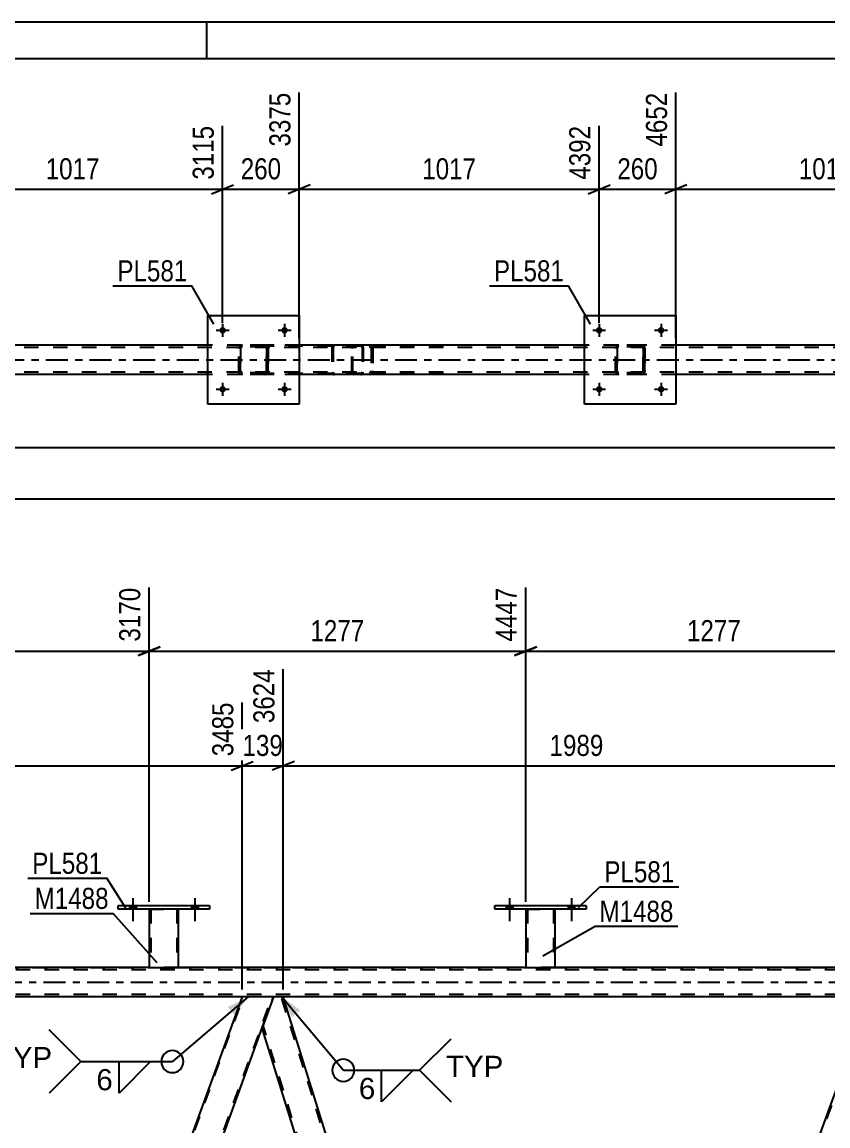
# Model space of a CAD drawing. Header units: millimetres. Extents: x 0 to 841, y 0 to 594.
# Drawn here: x 185.9 to 295.2, y 444.2 to 594 of the extents above; entities that cross this region are included whole.
import ezdxf

# ---------------------------------------------------------------- set-up
doc = ezdxf.new("R2010")
doc.units = ezdxf.units.MM
doc.linetypes.add('DXK_LINE_DOT2', pattern=[3.9198, 1.9599, -1.9599])
doc.linetypes.add('DXK_LINE_DOT3', pattern=[5.9187, 2.979, -0.9799, 0.9799, -0.9799])
doc.styles.add('Arial', font='ARIAL.TTF', dxfattribs={"height": 0.2})
doc.styles.add('Arial Narrow', font='ARIALN.TTF', dxfattribs={"height": 0.2})

# ---------------------------------------------------------------- blocks, each defined once
blk = doc.blocks.new('Unknown-814553059-1135')
at = {"color": 5, "linetype": 'Continuous'}
for p, q in [((841, 594), (0, 594)), ((211, 589), (211, 594)), ((836, 589), (5, 589))]:
    blk.add_line(p, q, dxfattribs=at)
blk = doc.blocks.new('Part-814553059-2887 - 2837')
at = {"color": 7, "linetype": 'DXK_LINE_DOT2'}
for p, q in [((752.61, 549.85), (88.54, 549.85)), ((223.52, 550.17), (211.12, 550.17)), ((274.6, 550.17), (262.2, 550.17)), ((752.61, 546.49), (88.54, 546.49)), ((223.52, 546.17), (211.12, 546.17)), ((274.6, 546.17), (262.2, 546.17))]:
    blk.add_line(p, q, dxfattribs=at)
at = {"color": 2, "linetype": 'Continuous'}
for p, q in [((211.12, 550.17), (172.44, 550.17)), ((262.2, 550.17), (223.52, 550.17)), ((313.28, 550.17), (274.6, 550.17)), ((211.12, 546.17), (172.44, 546.17)), ((262.2, 546.17), (223.52, 546.17)), ((313.28, 546.17), (274.6, 546.17))]:
    blk.add_line(p, q, dxfattribs=at)
at = {"color": 7, "linetype": 'DXK_LINE_DOT3'}
blk.add_line((88.54, 548.17), (752.61, 548.17), dxfattribs=at)
blk = doc.blocks.new('Part-814553059-2954 - 2837')
at = {"color": 2, "linetype": 'Continuous'}
for p, q in [((211.12, 542.17), (211.12, 554.17)), ((211.12, 554.17), (223.52, 554.17)), ((223.52, 554.17), (223.52, 542.17)), ((223.52, 542.17), (211.12, 542.17))]:
    blk.add_line(p, q, dxfattribs=at)
blk = doc.blocks.new('Bolt-814553059-2913 - 2837')
at = {"linetype": 'Continuous'}
for points in [[(213.56, 552.17, -1), (212.68, 552.17, -1)], [(221.96, 552.17, -1), (221.08, 552.17, -1)]]:
    blk.add_hatch(color=1, dxfattribs=at).paths.add_polyline_path(points)
at = {"color": 1, "linetype": 'Continuous'}
for p, q in [((213.12, 553.05), (213.12, 551.29)), ((221.52, 553.05), (221.52, 551.29)), ((212.24, 552.17), (214, 552.17)), ((220.64, 552.17), (222.4, 552.17))]:
    blk.add_line(p, q, dxfattribs=at)
blk = doc.blocks.new('Bolt-814553059-2914 - 2837')
at = {"linetype": 'Continuous'}
for points in [[(213.56, 544.17, -1), (212.68, 544.17, -1)], [(221.96, 544.17, -1), (221.08, 544.17, -1)]]:
    blk.add_hatch(color=1, dxfattribs=at).paths.add_polyline_path(points)
at = {"color": 1, "linetype": 'Continuous'}
for p, q in [((212.24, 544.17), (214, 544.17)), ((213.12, 545.05), (213.12, 543.29)), ((220.64, 544.17), (222.4, 544.17)), ((221.52, 545.05), (221.52, 543.29))]:
    blk.add_line(p, q, dxfattribs=at)
blk = doc.blocks.new('Bolt-814553059-2915 - 2837')
at = {"linetype": 'Continuous'}
for points in [[(264.64, 552.17, -1), (263.76, 552.17, -1)], [(273.04, 552.17, -1), (272.16, 552.17, -1)]]:
    blk.add_hatch(color=1, dxfattribs=at).paths.add_polyline_path(points)
at = {"color": 1, "linetype": 'Continuous'}
for p, q in [((264.2, 553.05), (264.2, 551.29)), ((272.6, 553.05), (272.6, 551.29)), ((263.32, 552.17), (265.08, 552.17)), ((271.72, 552.17), (273.48, 552.17))]:
    blk.add_line(p, q, dxfattribs=at)
blk = doc.blocks.new('Bolt-814553059-2916 - 2837')
at = {"linetype": 'Continuous'}
for points in [[(264.64, 544.17, -1), (263.76, 544.17, -1)], [(273.04, 544.17, -1), (272.16, 544.17, -1)]]:
    blk.add_hatch(color=1, dxfattribs=at).paths.add_polyline_path(points)
at = {"color": 1, "linetype": 'Continuous'}
for p, q in [((263.32, 544.17), (265.08, 544.17)), ((264.2, 545.05), (264.2, 543.29)), ((271.72, 544.17), (273.48, 544.17)), ((272.6, 545.05), (272.6, 543.29))]:
    blk.add_line(p, q, dxfattribs=at)
blk = doc.blocks.new('Part-814553059-2955 - 2837')
at = {"color": 7, "linetype": 'DXK_LINE_DOT2'}
for p, q in [((215.32, 549.69), (215.36, 549.87)), ((215.36, 549.87), (215.32, 549.69)), ((215.56, 549.69), (215.58, 549.78)), ((215.58, 549.78), (215.56, 549.69)), ((215.58, 549.78), (215.63, 549.86)), ((215.63, 549.86), (215.58, 549.78)), ((215.62, 550.13), (215.8, 550.17)), ((215.8, 550.17), (215.62, 550.13)), ((215.63, 549.86), (215.71, 549.91)), ((215.8, 549.93), (215.71, 549.91)), ((218.84, 550.17), (215.8, 550.17)), ((218.84, 549.93), (215.8, 549.93)), ((218.84, 550.17), (219.02, 550.13)), ((219.02, 550.13), (218.84, 550.17)), ((218.93, 549.91), (218.84, 549.93)), ((219.01, 549.86), (218.93, 549.91)), ((219.01, 549.86), (219.06, 549.78)), ((219.06, 549.78), (219.01, 549.86)), ((219.06, 549.78), (219.08, 549.69)), ((219.08, 549.69), (219.06, 549.78)), ((219.28, 549.87), (219.32, 549.69)), ((219.32, 549.69), (219.28, 549.87)), ((215.32, 546.65), (215.32, 549.69)), ((215.32, 549.69), (215.32, 549.69)), ((215.32, 546.65), (215.32, 549.69)), ((215.56, 546.65), (215.56, 549.69)), ((215.56, 549.69), (215.56, 549.69)), ((215.56, 549.69), (215.56, 546.65)), ((219.08, 546.65), (219.08, 549.69)), ((219.08, 549.69), (219.08, 549.69)), ((219.08, 549.69), (219.08, 546.65)), ((219.32, 546.65), (219.32, 549.69)), ((219.32, 549.69), (219.32, 549.69)), ((219.32, 549.69), (219.32, 546.65)), ((215.32, 546.65), (215.32, 546.65)), ((215.36, 546.46), (215.32, 546.65)), ((215.32, 546.65), (215.36, 546.46)), ((215.56, 546.65), (215.56, 546.65)), ((215.58, 546.55), (215.56, 546.65)), ((215.56, 546.65), (215.58, 546.55)), ((215.63, 546.48), (215.58, 546.55)), ((215.58, 546.55), (215.63, 546.48)), ((215.8, 546.17), (215.62, 546.2)), ((215.62, 546.2), (215.8, 546.17)), ((215.71, 546.42), (215.63, 546.48)), ((215.8, 546.41), (215.71, 546.42)), ((218.84, 546.41), (215.8, 546.41)), ((218.84, 546.17), (215.8, 546.17)), ((218.93, 546.42), (218.84, 546.41)), ((219.02, 546.2), (218.84, 546.17)), ((218.84, 546.17), (219.02, 546.2)), ((219.01, 546.48), (218.93, 546.42)), ((219.06, 546.55), (219.01, 546.48)), ((219.01, 546.48), (219.06, 546.55)), ((219.08, 546.65), (219.06, 546.55)), ((219.06, 546.55), (219.08, 546.65)), ((219.08, 546.65), (219.08, 546.65)), ((219.32, 546.65), (219.28, 546.46)), ((219.28, 546.46), (219.32, 546.65)), ((219.32, 546.65), (219.32, 546.65))]:
    blk.add_line(p, q, dxfattribs=at)
at = {"color": 7, "linetype": 'DXK_LINE_DOT3'}
blk.add_line((217.32, 548.17), (217.32, 548.17), dxfattribs=at)
at = {"color": 7, "linetype": 'DXK_LINE_DOT2'}
for centre, start, end in [((215.8, 549.69), 112.5, 157.5), ((215.8, 549.69), 112.5, 157.5), ((218.84, 549.69), 22.5, 67.5), ((218.84, 549.69), 22.5, 67.5), ((215.8, 546.65), 202.5, 247.5), ((215.8, 546.65), 202.5, 247.5), ((218.84, 546.65), 292.5, 337.5), ((218.84, 546.65), 292.5, 337.5)]:
    blk.add_arc(centre, 0.48, start, end, dxfattribs=at)
blk = doc.blocks.new('Part-814553059-2960 - 2837')
at = {"color": 2, "linetype": 'Continuous'}
for p, q in [((262.2, 542.17), (262.2, 554.17)), ((262.2, 554.17), (274.6, 554.17)), ((274.6, 554.17), (274.6, 542.17)), ((274.6, 542.17), (262.2, 542.17))]:
    blk.add_line(p, q, dxfattribs=at)
blk = doc.blocks.new('Part-814553059-2961 - 2837')
at = {"color": 7, "linetype": 'DXK_LINE_DOT2'}
for p, q in [((266.4, 549.69), (266.44, 549.87)), ((266.44, 549.87), (266.4, 549.69)), ((266.64, 549.69), (266.66, 549.78)), ((266.66, 549.78), (266.64, 549.69)), ((266.66, 549.78), (266.71, 549.86)), ((266.71, 549.86), (266.66, 549.78)), ((266.7, 550.13), (266.88, 550.17)), ((266.88, 550.17), (266.7, 550.13)), ((266.71, 549.86), (266.79, 549.91)), ((266.88, 549.93), (266.79, 549.91)), ((269.92, 550.17), (266.88, 550.17)), ((269.92, 549.93), (266.88, 549.93)), ((269.92, 550.17), (270.1, 550.13)), ((270.1, 550.13), (269.92, 550.17)), ((270.01, 549.91), (269.92, 549.93)), ((270.09, 549.86), (270.01, 549.91)), ((270.09, 549.86), (270.14, 549.78)), ((270.14, 549.78), (270.09, 549.86)), ((270.14, 549.78), (270.16, 549.69)), ((270.16, 549.69), (270.14, 549.78)), ((270.36, 549.87), (270.4, 549.69)), ((270.4, 549.69), (270.36, 549.87)), ((266.4, 546.65), (266.4, 549.69)), ((266.4, 549.69), (266.4, 549.69)), ((266.4, 546.65), (266.4, 549.69)), ((266.64, 546.65), (266.64, 549.69)), ((266.64, 549.69), (266.64, 549.69)), ((266.64, 549.69), (266.64, 546.65)), ((270.16, 546.65), (270.16, 549.69)), ((270.16, 549.69), (270.16, 549.69)), ((270.16, 549.69), (270.16, 546.65)), ((270.4, 546.65), (270.4, 549.69)), ((270.4, 549.69), (270.4, 549.69)), ((270.4, 549.69), (270.4, 546.65)), ((266.4, 546.65), (266.4, 546.65)), ((266.44, 546.46), (266.4, 546.65)), ((266.4, 546.65), (266.44, 546.46)), ((266.64, 546.65), (266.64, 546.65)), ((266.66, 546.55), (266.64, 546.65)), ((266.64, 546.65), (266.66, 546.55)), ((266.71, 546.48), (266.66, 546.55)), ((266.66, 546.55), (266.71, 546.48)), ((266.88, 546.17), (266.7, 546.2)), ((266.7, 546.2), (266.88, 546.17)), ((266.79, 546.42), (266.71, 546.48)), ((266.88, 546.41), (266.79, 546.42)), ((269.92, 546.41), (266.88, 546.41)), ((269.92, 546.17), (266.88, 546.17)), ((270.01, 546.42), (269.92, 546.41)), ((270.1, 546.2), (269.92, 546.17)), ((269.92, 546.17), (270.1, 546.2)), ((270.09, 546.48), (270.01, 546.42)), ((270.14, 546.55), (270.09, 546.48)), ((270.09, 546.48), (270.14, 546.55)), ((270.16, 546.65), (270.14, 546.55)), ((270.14, 546.55), (270.16, 546.65)), ((270.16, 546.65), (270.16, 546.65)), ((270.4, 546.65), (270.36, 546.46)), ((270.36, 546.46), (270.4, 546.65)), ((270.4, 546.65), (270.4, 546.65))]:
    blk.add_line(p, q, dxfattribs=at)
at = {"color": 7, "linetype": 'DXK_LINE_DOT3'}
blk.add_line((268.4, 548.17), (268.4, 548.17), dxfattribs=at)
at = {"color": 7, "linetype": 'DXK_LINE_DOT2'}
for centre, start, end in [((266.88, 549.69), 112.5, 157.5), ((266.88, 549.69), 112.5, 157.5), ((269.92, 549.69), 22.5, 67.5), ((269.92, 549.69), 22.5, 67.5), ((266.88, 546.65), 202.5, 247.5), ((266.88, 546.65), 202.5, 247.5), ((269.92, 546.65), 292.5, 337.5), ((269.92, 546.65), 292.5, 337.5)]:
    blk.add_arc(centre, 0.48, start, end, dxfattribs=at)
blk = doc.blocks.new('Part-814553059-3040 - 2837')
at = {"color": 7, "linetype": 'DXK_LINE_DOT2'}
for p, q in [((230.67, 549.87), (230.65, 549.69)), ((230.73, 550.03), (230.67, 549.87)), ((230.82, 550.13), (230.73, 550.03)), ((230.79, 549.69), (230.8, 549.78)), ((230.8, 549.78), (230.83, 549.86)), ((230.92, 550.17), (230.82, 550.13)), ((230.83, 549.86), (230.87, 549.91)), ((230.87, 549.91), (230.92, 549.93)), ((243.08, 550.17), (230.92, 550.17)), ((243.08, 549.93), (230.92, 549.93)), ((232.2, 549.93), (232.2, 550.17)), ((233.21, 550.13), (233.02, 550.17)), ((233.02, 549.93), (233.11, 549.91)), ((233.11, 549.91), (233.19, 549.86)), ((233.19, 549.86), (233.25, 549.78)), ((233.25, 549.78), (233.27, 549.69)), ((233.5, 549.77), (233.48, 549.87)), ((233.52, 549.69), (233.5, 549.77)), ((230.65, 546.65), (230.65, 549.69)), ((230.79, 546.65), (230.79, 549.69)), ((233.27, 549.69), (233.27, 546.65)), ((233.52, 549.69), (233.52, 546.65)), ((230.67, 546.46), (230.65, 546.65)), ((230.72, 546.34), (230.67, 546.46)), ((230.73, 546.31), (230.72, 546.34)), ((230.73, 546.31), (230.82, 546.2)), ((230.8, 546.55), (230.79, 546.65)), ((230.83, 546.48), (230.8, 546.55)), ((230.82, 546.2), (230.92, 546.17)), ((230.87, 546.42), (230.83, 546.48)), ((230.92, 546.41), (230.87, 546.42)), ((243.08, 546.41), (230.92, 546.41)), ((243.08, 546.17), (230.92, 546.17)), ((232.2, 546.17), (232.2, 546.41)), ((233.11, 546.42), (233.02, 546.41)), ((233.02, 546.17), (233.21, 546.2)), ((233.19, 546.48), (233.11, 546.42)), ((233.25, 546.55), (233.19, 546.48)), ((233.27, 546.65), (233.25, 546.55)), ((233.48, 546.46), (233.5, 546.56)), ((233.5, 546.56), (233.52, 546.65))]:
    blk.add_line(p, q, dxfattribs=at)
for centre, start, end in [((233.03, 549.67), 23.8494, 68.8059), ((233.03, 546.66), 291.1941, 336.1506)]:
    blk.add_arc(centre, 0.492, start, end, dxfattribs=at)
blk = doc.blocks.new('Part-814553059-3054 - 2837')
at = {"color": 7, "linetype": 'DXK_LINE_DOT2'}
for p, q in [((231.86, 550.17), (216.53, 550.17)), ((231.86, 550.01), (216.53, 550.01)), ((227.97, 549.97), (227.94, 549.85)), ((227.94, 549.85), (227.94, 546.49)), ((228.11, 549.85), (228.13, 549.91)), ((228.11, 549.85), (228.11, 546.49)), ((228.13, 549.91), (228.16, 549.96)), ((228.28, 550.17), (228.15, 550.14)), ((228.16, 549.96), (228.22, 549.99)), ((228.22, 549.99), (228.28, 550.01)), ((231.99, 550.14), (231.86, 550.17)), ((231.86, 550.01), (231.92, 549.99)), ((231.92, 549.99), (231.95, 549.98)), ((231.95, 549.98), (231.98, 549.96)), ((231.98, 549.96), (232.02, 549.91)), ((232.02, 549.91), (232.03, 549.85)), ((232.03, 549.85), (232.03, 546.49)), ((232.2, 549.85), (232.17, 549.97)), ((232.2, 549.85), (232.2, 546.49)), ((231.86, 546.33), (216.53, 546.33)), ((231.86, 546.17), (216.53, 546.17)), ((227.94, 546.49), (227.97, 546.36)), ((228.13, 546.43), (228.11, 546.49)), ((228.16, 546.37), (228.13, 546.43)), ((228.15, 546.19), (228.28, 546.17)), ((228.16, 546.37), (228.19, 546.35)), ((228.19, 546.35), (228.22, 546.34)), ((228.22, 546.34), (228.28, 546.33)), ((231.92, 546.34), (231.86, 546.33)), ((231.86, 546.17), (231.99, 546.19)), ((231.98, 546.37), (231.92, 546.34)), ((232.02, 546.43), (231.98, 546.37)), ((232.03, 546.49), (232.02, 546.43)), ((232.17, 546.36), (232.2, 546.49))]:
    blk.add_line(p, q, dxfattribs=at)
for centre, start, end in [((228.27, 549.83), 110.7583, 155.6801), ((231.87, 549.83), 24.3199, 69.2417), ((228.27, 546.5), 204.3199, 249.2417), ((231.87, 546.5), 290.7583, 335.6801)]:
    blk.add_arc(centre, 0.331, start, end, dxfattribs=at)
blk = doc.blocks.new('Part-814553059-3854 - 3729')
at = {"color": 2, "linetype": 'Continuous'}
for p, q in [((250.03, 474.11), (262.43, 474.11)), ((250.03, 473.63), (250.03, 474.11)), ((262.43, 473.63), (250.03, 473.63)), ((262.43, 474.11), (262.43, 473.63))]:
    blk.add_line(p, q, dxfattribs=at)
blk = doc.blocks.new('Bolt-814553059-3733 - 3729')
at = {"linetype": 'Continuous'}
for points in [[(200.51, 473.63), (201.39, 473.63), (201.39, 474.11), (200.51, 474.11)], [(208.91, 473.63), (209.79, 473.63), (209.79, 474.11), (208.91, 474.11)]]:
    blk.add_hatch(color=1, dxfattribs=at).paths.add_polyline_path(points)
at = {"color": 1, "linetype": 'Continuous'}
for p, q in [((200.95, 475.11), (200.95, 471.99)), ((209.35, 475.11), (209.35, 471.99)), ((200.51, 474.11), (200.51, 473.63)), ((201.39, 474.11), (201.39, 473.63)), ((208.91, 474.11), (208.91, 473.63)), ((209.79, 474.11), (209.79, 473.63))]:
    blk.add_line(p, q, dxfattribs=at)
blk = doc.blocks.new('Bolt-814553059-3731 - 3729')
at = {"linetype": 'Continuous'}
for points in [[(251.59, 473.63), (252.47, 473.63), (252.47, 474.11), (251.59, 474.11)], [(259.99, 473.63), (260.87, 473.63), (260.87, 474.11), (259.99, 474.11)]]:
    blk.add_hatch(color=1, dxfattribs=at).paths.add_polyline_path(points)
at = {"color": 1, "linetype": 'Continuous'}
for p, q in [((252.03, 475.11), (252.03, 471.99)), ((260.43, 475.11), (260.43, 471.99)), ((251.59, 474.11), (251.59, 473.63)), ((252.47, 474.11), (252.47, 473.63)), ((259.99, 474.11), (259.99, 473.63)), ((260.87, 474.11), (260.87, 473.63))]:
    blk.add_line(p, q, dxfattribs=at)
blk = doc.blocks.new('Bolt-814553059-3732 - 3729')
at = {"linetype": 'Continuous'}
for points in [[(200.51, 473.63), (201.39, 473.63), (201.39, 474.11), (200.51, 474.11)], [(208.91, 473.63), (209.79, 473.63), (209.79, 474.11), (208.91, 474.11)]]:
    blk.add_hatch(color=1, dxfattribs=at).paths.add_polyline_path(points)
at = {"color": 1, "linetype": 'Continuous'}
for p, q in [((200.95, 475.11), (200.95, 471.99)), ((209.35, 475.11), (209.35, 471.99)), ((200.51, 474.11), (200.51, 473.63)), ((201.39, 474.11), (201.39, 473.63)), ((208.91, 474.11), (208.91, 473.63)), ((209.79, 474.11), (209.79, 473.63))]:
    blk.add_line(p, q, dxfattribs=at)
blk = doc.blocks.new('Part-814553059-3864 - 3729')
at = {"color": 2, "linetype": 'Continuous'}
for p, q in [((198.95, 474.11), (211.35, 474.11)), ((198.95, 473.63), (198.95, 474.11)), ((211.35, 473.63), (198.95, 473.63)), ((211.35, 474.11), (211.35, 473.63))]:
    blk.add_line(p, q, dxfattribs=at)
blk = doc.blocks.new('Bolt-814553059-3774 - 3729')
at = {"linetype": 'Continuous'}
for points in [[(251.59, 473.63), (252.47, 473.63), (252.47, 474.11), (251.59, 474.11)], [(259.99, 473.63), (260.87, 473.63), (260.87, 474.11), (259.99, 474.11)]]:
    blk.add_hatch(color=1, dxfattribs=at).paths.add_polyline_path(points)
at = {"color": 1, "linetype": 'Continuous'}
for p, q in [((252.03, 475.11), (252.03, 471.99)), ((260.43, 475.11), (260.43, 471.99)), ((251.59, 474.11), (251.59, 473.63)), ((252.47, 474.11), (252.47, 473.63)), ((259.99, 474.11), (259.99, 473.63)), ((260.87, 474.11), (260.87, 473.63))]:
    blk.add_line(p, q, dxfattribs=at)
blk = doc.blocks.new('Part-814553059-3849 - 3729')
at = {"color": 2, "linetype": 'Continuous'}
for p, q in [((254.23, 473.63), (254.23, 465.72)), ((258.23, 465.72), (258.23, 473.63)), ((254.23, 465.72), (258.23, 465.72))]:
    blk.add_line(p, q, dxfattribs=at)
at = {"color": 7, "linetype": 'DXK_LINE_DOT2'}
for p, q in [((254.23, 473.63), (258.23, 473.63)), ((254.23, 473.63), (254.23, 473.63)), ((254.23, 473.63), (254.23, 473.63)), ((254.47, 473.63), (254.47, 465.72)), ((257.99, 473.63), (257.99, 465.72)), ((258.23, 473.63), (258.23, 473.63)), ((258.23, 473.63), (258.23, 473.63)), ((257.93, 465.72), (257.97, 465.72)), ((257.93, 465.72), (257.97, 465.72)), ((257.97, 465.72), (257.99, 465.72)), ((257.97, 465.72), (257.99, 465.72))]:
    blk.add_line(p, q, dxfattribs=at)
blk = doc.blocks.new('Part-814553059-3859 - 3729')
at = {"color": 2, "linetype": 'Continuous'}
for p, q in [((203.15, 473.63), (203.15, 465.72)), ((207.15, 465.72), (207.15, 473.63)), ((203.15, 465.72), (207.15, 465.72))]:
    blk.add_line(p, q, dxfattribs=at)
at = {"color": 7, "linetype": 'DXK_LINE_DOT2'}
for p, q in [((203.15, 473.63), (207.15, 473.63)), ((203.15, 473.63), (203.15, 473.63)), ((203.15, 473.63), (203.15, 473.63)), ((203.39, 473.63), (203.39, 465.72)), ((206.91, 473.63), (206.91, 465.72)), ((207.15, 473.63), (207.15, 473.63)), ((207.15, 473.63), (207.15, 473.63)), ((206.85, 465.72), (206.89, 465.72)), ((206.85, 465.72), (206.89, 465.72)), ((206.89, 465.72), (206.91, 465.72)), ((206.89, 465.72), (206.91, 465.72))]:
    blk.add_line(p, q, dxfattribs=at)
blk = doc.blocks.new('Part-814553059-4033 - 3729')
at = {"color": 2, "linetype": 'Continuous'}
for p, q in [((220.03, 461.72), (218.5, 457.53)), ((221.35, 461.72), (220.03, 461.72)), ((258.05, 343.97), (221.35, 461.72)), ((254.94, 340.5), (218.48, 457.47)), ((218.5, 457.53), (218.5, 457.52)), ((256.78, 340.5), (258.03, 343.92))]:
    blk.add_line(p, q, dxfattribs=at)
at = {"color": 7, "linetype": 'DXK_LINE_DOT2'}
for p, q in [((257.91, 343.6), (221.09, 461.72)), ((218.5, 457.53), (218.48, 457.47)), ((255.19, 340.5), (218.62, 457.84)), ((258.03, 343.92), (258.05, 343.97)), ((256.78, 340.5), (254.94, 340.5))]:
    blk.add_line(p, q, dxfattribs=at)
blk = doc.blocks.new('Part-814553059-4038 - 3729')
at = {"color": 7, "linetype": 'DXK_LINE_DOT2'}
for p, q in [((301.08, 461.72), (256.95, 340.5)), ((304.99, 461.72), (260.87, 340.5)), ((305.16, 461.72), (303.63, 457.52)), ((258.03, 343.92), (256.78, 340.5)), ((261.04, 340.5), (256.78, 340.5))]:
    blk.add_line(p, q, dxfattribs=at)
at = {"color": 2, "linetype": 'Continuous'}
for p, q in [((300.91, 461.72), (258.03, 343.92)), ((305.16, 461.72), (300.91, 461.72)), ((303.63, 457.52), (261.04, 340.5))]:
    blk.add_line(p, q, dxfattribs=at)
blk = doc.blocks.new('Part-814553059-4048 - 3729')
at = {"color": 7, "linetype": 'DXK_LINE_DOT2'}
for p, q in [((782.83, 465.4), (76.37, 465.4)), ((152.07, 465.72), (782.83, 465.72)), ((207.15, 465.72), (203.15, 465.72)), ((258.23, 465.72), (254.23, 465.72)), ((782.83, 462.04), (76.37, 462.04)), ((730.83, 461.72), (215.77, 461.72)), ((221.35, 461.72), (215.77, 461.72))]:
    blk.add_line(p, q, dxfattribs=at)
at = {"color": 2, "linetype": 'Continuous'}
for p, q in [((203.15, 465.72), (156.07, 465.72)), ((254.23, 465.72), (207.15, 465.72)), ((305.31, 465.72), (258.23, 465.72)), ((215.77, 461.72), (136.21, 461.72)), ((300.91, 461.72), (221.35, 461.72))]:
    blk.add_line(p, q, dxfattribs=at)
at = {"color": 7, "linetype": 'DXK_LINE_DOT3'}
blk.add_line((76.37, 463.72), (782.83, 463.72), dxfattribs=at)
blk = doc.blocks.new('Part-814553059-4095 - 3729')
at = {"color": 7, "linetype": 'DXK_LINE_DOT2'}
for p, q in [((171.82, 340.5), (215.94, 461.72)), ((175.74, 340.5), (219.86, 461.72)), ((218.5, 457.52), (220.03, 461.72)), ((171.65, 340.5), (173.41, 345.32)), ((175.91, 340.5), (177.66, 345.32)), ((175.91, 340.5), (171.65, 340.5))]:
    blk.add_line(p, q, dxfattribs=at)
at = {"color": 2, "linetype": 'Continuous'}
for p, q in [((215.77, 461.72), (173.41, 345.32)), ((220.03, 461.72), (215.77, 461.72)), ((177.66, 345.32), (218.5, 457.52))]:
    blk.add_line(p, q, dxfattribs=at)
blk = doc.blocks.new('StraightDimension-814553059-3179 - 2837')
at = {"color": 7, "linetype": 'Continuous'}
for p, q in [((223.52, 551.17), (223.52, 584.43)), ((264.2, 553.17), (264.2, 579.93)), ((225.02, 571.91), (222.02, 570.71)), ((223.52, 571.31), (264.2, 571.31)), ((262.7, 570.71), (265.7, 571.91))]:
    blk.add_line(p, q, dxfattribs=at)
at = {"color": 0}
blk.add_wipeout([(248.12, 572.06), (248.12, 576.26), (239.6, 576.26), (239.6, 572.06)], dxfattribs=at)
at = {"color": 3, "style": 'Arial Narrow'}
blk.add_text('1017', height=2.863, dxfattribs=at).set_placement((240.2, 572.66))
at = {"color": 0, "linetype": 'Continuous'}
blk.add_wipeout([(263.6, 580.53), (259.4, 580.53), (259.4, 572.01), (263.6, 572.01)], dxfattribs=at)
at = {"color": 3, "linetype": 'Continuous', "style": 'Arial Narrow'}
blk.add_text('4392', height=2.863, rotation=90.0002, dxfattribs=at).set_placement((263, 572.61))
blk = doc.blocks.new('StraightDimension-814553059-3139 - 2837')
at = {"color": 7, "linetype": 'Continuous'}
for p, q in [((172.44, 551.17), (172.44, 584.43)), ((213.12, 553.17), (213.12, 579.93)), ((173.94, 571.91), (170.94, 570.71)), ((172.44, 571.31), (213.12, 571.31)), ((211.62, 570.71), (214.62, 571.91))]:
    blk.add_line(p, q, dxfattribs=at)
at = {"color": 0}
blk.add_wipeout([(197.04, 572.06), (197.04, 576.26), (188.52, 576.26), (188.52, 572.06)], dxfattribs=at)
at = {"color": 3, "style": 'Arial Narrow'}
blk.add_text('1017', height=2.863, dxfattribs=at).set_placement((189.12, 572.66))
at = {"color": 0, "linetype": 'Continuous'}
blk.add_wipeout([(212.52, 580.53), (208.32, 580.53), (208.32, 572.01), (212.52, 572.01)], dxfattribs=at)
at = {"color": 3, "linetype": 'Continuous', "style": 'Arial Narrow'}
blk.add_text('3115', height=2.863, rotation=90.0002, dxfattribs=at).set_placement((211.92, 572.61))
blk = doc.blocks.new('StraightDimension-814553059-3159 - 2837')
at = {"color": 7, "linetype": 'Continuous'}
for p, q in [((223.52, 551.17), (223.52, 584.43)), ((213.12, 553.17), (213.12, 579.93)), ((211.62, 570.71), (214.62, 571.91)), ((213.12, 571.31), (223.52, 571.31)), ((225.02, 571.91), (222.02, 570.71))]:
    blk.add_line(p, q, dxfattribs=at)
at = {"color": 0}
blk.add_wipeout([(221.66, 572.06), (221.66, 576.26), (214.98, 576.26), (214.98, 572.06)], dxfattribs=at)
at = {"color": 3, "style": 'Arial Narrow'}
blk.add_text('260', height=2.863, dxfattribs=at).set_placement((215.58, 572.66))
at = {"color": 0, "linetype": 'Continuous'}
blk.add_wipeout([(222.92, 585.03), (218.72, 585.03), (218.72, 576.51), (222.92, 576.51)], dxfattribs=at)
at = {"color": 3, "linetype": 'Continuous', "style": 'Arial Narrow'}
blk.add_text('3375', height=2.863, rotation=90.0002, dxfattribs=at).set_placement((222.32, 577.11))
blk = doc.blocks.new('StraightDimension-814553059-3199 - 2837')
at = {"color": 7, "linetype": 'Continuous'}
for p, q in [((274.6, 551.17), (274.6, 584.43)), ((264.2, 553.17), (264.2, 579.93)), ((262.7, 570.71), (265.7, 571.91)), ((264.2, 571.31), (274.6, 571.31)), ((276.1, 571.91), (273.1, 570.71))]:
    blk.add_line(p, q, dxfattribs=at)
at = {"color": 0}
blk.add_wipeout([(272.74, 572.06), (272.74, 576.26), (266.06, 576.26), (266.06, 572.06)], dxfattribs=at)
at = {"color": 3, "style": 'Arial Narrow'}
blk.add_text('260', height=2.863, dxfattribs=at).set_placement((266.66, 572.66))
at = {"color": 0, "linetype": 'Continuous'}
blk.add_wipeout([(274, 585.03), (269.8, 585.03), (269.8, 576.51), (274, 576.51)], dxfattribs=at)
at = {"color": 3, "linetype": 'Continuous', "style": 'Arial Narrow'}
blk.add_text('4652', height=2.863, rotation=90.0002, dxfattribs=at).set_placement((273.4, 577.11))
blk = doc.blocks.new('StraightDimension-814553059-3219 - 2837')
at = {"color": 7, "linetype": 'Continuous'}
for p, q in [((274.6, 551.17), (274.6, 584.43)), ((315.28, 553.17), (315.28, 579.93)), ((276.1, 571.91), (273.1, 570.71)), ((274.6, 571.31), (315.28, 571.31)), ((313.78, 570.71), (316.78, 571.91))]:
    blk.add_line(p, q, dxfattribs=at)
at = {"color": 0}
blk.add_wipeout([(299.2, 572.06), (299.2, 576.26), (290.68, 576.26), (290.68, 572.06)], dxfattribs=at)
at = {"color": 3, "style": 'Arial Narrow'}
blk.add_text('1017', height=2.863, dxfattribs=at).set_placement((291.28, 572.66))
at = {"color": 0, "linetype": 'Continuous'}
blk.add_wipeout([(314.68, 580.53), (310.48, 580.53), (310.48, 572.01), (314.68, 572.01)], dxfattribs=at)
at = {"color": 3, "linetype": 'Continuous', "style": 'Arial Narrow'}
blk.add_text('5669', height=2.863, rotation=90.0002, dxfattribs=at).set_placement((314.08, 572.61))
blk = doc.blocks.new('StraightDimension-814553059-3627 - 2837')
at = {"color": 7, "linetype": 'Continuous'}
blk.add_line((87.9, 529.32), (795.17, 529.32), dxfattribs=at)
blk = doc.blocks.new('StraightDimension-814553059-7859 - 2837')
at = {"color": 7, "linetype": 'Continuous'}
blk.add_line((88.54, 536.28), (794.53, 536.28), dxfattribs=at)
blk = doc.blocks.new('StraightDimension-814553059-4188 - 3729')
at = {"color": 7, "linetype": 'Continuous'}
for p, q in [((136.21, 462.72), (136.21, 506.18)), ((215.77, 462.72), (215.77, 501.68)), ((137.71, 493.66), (134.71, 492.46)), ((136.21, 493.06), (215.77, 493.06)), ((214.27, 492.46), (217.27, 493.66))]:
    blk.add_line(p, q, dxfattribs=at)
at = {"color": 0}
blk.add_wipeout([(180.25, 493.81), (180.25, 498.01), (171.73, 498.01), (171.73, 493.81)], dxfattribs=at)
at = {"color": 3, "style": 'Arial Narrow'}
blk.add_text('1989', height=2.863, dxfattribs=at).set_placement((172.33, 494.41))
at = {"color": 0, "linetype": 'Continuous'}
blk.add_wipeout([(215.17, 502.28), (210.97, 502.28), (210.97, 493.76), (215.17, 493.76)], dxfattribs=at)
at = {"color": 3, "linetype": 'Continuous', "style": 'Arial Narrow'}
blk.add_text('3485', height=2.863, rotation=90.0002, dxfattribs=at).set_placement((214.57, 494.36))
blk = doc.blocks.new('StraightDimension-814553059-5030 - 3729')
at = {"color": 7, "linetype": 'Continuous'}
for p, q in [((152.07, 474.63), (152.07, 517.25)), ((203.15, 474.63), (203.15, 517.25)), ((153.57, 509.23), (150.57, 508.03)), ((152.07, 508.63), (203.15, 508.63)), ((201.65, 508.03), (204.65, 509.23))]:
    blk.add_line(p, q, dxfattribs=at)
at = {"color": 0}
blk.add_wipeout([(181.86, 509.38), (181.86, 513.58), (173.35, 513.58), (173.35, 509.38)], dxfattribs=at)
at = {"color": 3, "style": 'Arial Narrow'}
blk.add_text('1277', height=2.863, dxfattribs=at).set_placement((173.95, 509.98))
at = {"color": 0, "linetype": 'Continuous'}
blk.add_wipeout([(202.55, 517.85), (198.35, 517.85), (198.35, 509.33), (202.55, 509.33)], dxfattribs=at)
at = {"color": 3, "linetype": 'Continuous', "style": 'Arial Narrow'}
blk.add_text('3170', height=2.863, rotation=90.0002, dxfattribs=at).set_placement((201.95, 509.93))
blk = doc.blocks.new('StraightDimension-814553059-5010 - 3729')
at = {"color": 7, "linetype": 'Continuous'}
for p, q in [((254.23, 474.63), (254.23, 517.25)), ((305.31, 474.63), (305.31, 517.25)), ((255.73, 509.23), (252.73, 508.03)), ((254.23, 508.63), (305.31, 508.63)), ((303.81, 508.03), (306.81, 509.23))]:
    blk.add_line(p, q, dxfattribs=at)
at = {"color": 0}
blk.add_wipeout([(284.02, 509.38), (284.02, 513.58), (275.51, 513.58), (275.51, 509.38)], dxfattribs=at)
at = {"color": 3, "style": 'Arial Narrow'}
blk.add_text('1277', height=2.863, dxfattribs=at).set_placement((276.11, 509.98))
at = {"color": 0, "linetype": 'Continuous'}
blk.add_wipeout([(304.71, 517.85), (300.51, 517.85), (300.51, 509.33), (304.71, 509.33)], dxfattribs=at)
at = {"color": 3, "linetype": 'Continuous', "style": 'Arial Narrow'}
blk.add_text('5724', height=2.863, rotation=90.0002, dxfattribs=at).set_placement((304.11, 509.93))
blk = doc.blocks.new('StraightDimension-814553059-4207 - 3729')
at = {"color": 7, "linetype": 'Continuous'}
for p, q in [((221.35, 462.72), (221.35, 506.18)), ((215.77, 462.72), (215.77, 501.68)), ((214.27, 492.46), (217.27, 493.66)), ((215.77, 493.06), (221.35, 493.06)), ((222.85, 493.66), (219.85, 492.46))]:
    blk.add_line(p, q, dxfattribs=at)
at = {"color": 0}
blk.add_wipeout([(221.9, 493.81), (221.9, 498.01), (215.22, 498.01), (215.22, 493.81)], dxfattribs=at)
at = {"color": 3, "style": 'Arial Narrow'}
blk.add_text('139', height=2.863, dxfattribs=at).set_placement((215.82, 494.41))
at = {"color": 0, "linetype": 'Continuous'}
blk.add_wipeout([(220.75, 506.78), (216.55, 506.78), (216.55, 498.26), (220.75, 498.26)], dxfattribs=at)
at = {"color": 3, "linetype": 'Continuous', "style": 'Arial Narrow'}
blk.add_text('3624', height=2.863, rotation=90.0002, dxfattribs=at).set_placement((220.15, 498.86))
blk = doc.blocks.new('StraightDimension-814553059-4226 - 3729')
at = {"color": 7, "linetype": 'Continuous'}
for p, q in [((221.35, 462.72), (221.35, 506.18)), ((300.91, 462.72), (300.91, 501.68)), ((222.85, 493.66), (219.85, 492.46)), ((221.35, 493.06), (300.91, 493.06)), ((299.41, 492.46), (302.41, 493.66))]:
    blk.add_line(p, q, dxfattribs=at)
at = {"color": 0}
blk.add_wipeout([(265.38, 493.81), (265.38, 498.01), (256.87, 498.01), (256.87, 493.81)], dxfattribs=at)
at = {"color": 3, "style": 'Arial Narrow'}
blk.add_text('1989', height=2.863, dxfattribs=at).set_placement((257.47, 494.41))
at = {"color": 0, "linetype": 'Continuous'}
blk.add_wipeout([(300.31, 502.28), (296.11, 502.28), (296.11, 493.76), (300.31, 493.76)], dxfattribs=at)
at = {"color": 3, "linetype": 'Continuous', "style": 'Arial Narrow'}
blk.add_text('5613', height=2.863, rotation=90.0002, dxfattribs=at).set_placement((299.71, 494.36))
blk = doc.blocks.new('StraightDimension-814553059-5020 - 3729')
at = {"color": 7, "linetype": 'Continuous'}
for p, q in [((203.15, 474.63), (203.15, 517.25)), ((254.23, 474.63), (254.23, 517.25)), ((204.65, 509.23), (201.65, 508.03)), ((203.15, 508.63), (254.23, 508.63)), ((252.73, 508.03), (255.73, 509.23))]:
    blk.add_line(p, q, dxfattribs=at)
at = {"color": 0}
blk.add_wipeout([(232.94, 509.38), (232.94, 513.58), (224.43, 513.58), (224.43, 509.38)], dxfattribs=at)
at = {"color": 3, "style": 'Arial Narrow'}
blk.add_text('1277', height=2.863, dxfattribs=at).set_placement((225.03, 509.98))
at = {"color": 0, "linetype": 'Continuous'}
blk.add_wipeout([(253.63, 517.85), (249.43, 517.85), (249.43, 509.33), (253.63, 509.33)], dxfattribs=at)
at = {"color": 3, "linetype": 'Continuous', "style": 'Arial Narrow'}
blk.add_text('4447', height=2.863, rotation=90.0002, dxfattribs=at).set_placement((253.03, 509.93))
blk = doc.blocks.new('Mark-814553059-2950 - 2837')
at = {"color": 0}
blk.add_wipeout([(208.35, 558.81), (208.35, 561.81), (198.85, 561.81), (198.85, 558.81)], dxfattribs=at)
blk.add_wipeout([(208.35, 558.81), (208.35, 561.81), (198.85, 561.81), (198.85, 558.81)], dxfattribs=at)
at = {"color": 30, "linetype": 'Continuous'}
for p in [(198.25, 558.21), (211.95, 553.02)]:
    blk.add_line(p, (208.95, 558.21), dxfattribs=at)
at = {"color": 3, "style": 'Arial Narrow'}
blk.add_text('PL581', height=2.863, dxfattribs=at).set_placement((198.85, 558.81))
blk = doc.blocks.new('Mark-814553059-2956 - 2837')
at = {"color": 0}
blk.add_wipeout([(259.43, 558.81), (259.43, 561.81), (249.93, 561.81), (249.93, 558.81)], dxfattribs=at)
blk.add_wipeout([(259.43, 558.81), (259.43, 561.81), (249.93, 561.81), (249.93, 558.81)], dxfattribs=at)
at = {"color": 30, "linetype": 'Continuous'}
for p in [(249.33, 558.21), (263.03, 553.02)]:
    blk.add_line(p, (260.03, 558.21), dxfattribs=at)
at = {"color": 3, "style": 'Arial Narrow'}
blk.add_text('PL581', height=2.863, dxfattribs=at).set_placement((249.93, 558.81))
blk = doc.blocks.new('Mark-814553059-3860 - 3729')
at = {"color": 0}
blk.add_wipeout([(196.8, 478.41), (196.8, 481.41), (187.3, 481.41), (187.3, 478.41)], dxfattribs=at)
blk.add_wipeout([(196.8, 478.41), (196.8, 481.41), (187.3, 481.41), (187.3, 478.41)], dxfattribs=at)
at = {"color": 30, "linetype": 'Continuous'}
for p in [(186.7, 477.81), (199.98, 473.77)]:
    blk.add_line(p, (197.4, 477.81), dxfattribs=at)
at = {"color": 3, "style": 'Arial Narrow'}
blk.add_text('PL581', height=2.863, dxfattribs=at).set_placement((187.3, 478.41))
blk = doc.blocks.new('Mark-814553059-3845 - 3729')
at = {"color": 0}
blk.add_wipeout([(274.29, 471.89), (274.29, 474.89), (264.24, 474.89), (264.24, 471.89)], dxfattribs=at)
blk.add_wipeout([(274.29, 471.89), (274.29, 474.89), (264.24, 474.89), (264.24, 471.89)], dxfattribs=at)
at = {"color": 30, "linetype": 'Continuous'}
for p, q in [((256.57, 467.3), (263.64, 471.29)), ((263.64, 471.29), (274.89, 471.29))]:
    blk.add_line(p, q, dxfattribs=at)
at = {"color": 3, "style": 'Arial Narrow'}
blk.add_text('M1488', height=2.863, dxfattribs=at).set_placement((264.24, 471.89))
blk = doc.blocks.new('Mark-814553059-3850 - 3729')
at = {"color": 0}
blk.add_wipeout([(274.4, 477.26), (274.4, 480.26), (264.9, 480.26), (264.9, 477.26)], dxfattribs=at)
blk.add_wipeout([(274.4, 477.26), (274.4, 480.26), (264.9, 480.26), (264.9, 477.26)], dxfattribs=at)
at = {"color": 30, "linetype": 'Continuous'}
for p, q in [((261.39, 473.82), (264.3, 476.66)), ((264.3, 476.66), (275, 476.66))]:
    blk.add_line(p, q, dxfattribs=at)
at = {"color": 3, "style": 'Arial Narrow'}
blk.add_text('PL581', height=2.863, dxfattribs=at).set_placement((264.9, 477.26))
blk = doc.blocks.new('Mark-814553059-3855 - 3729')
at = {"color": 0}
blk.add_wipeout([(197.67, 473.65), (197.67, 476.65), (187.62, 476.65), (187.62, 473.65)], dxfattribs=at)
blk.add_wipeout([(197.67, 473.65), (197.67, 476.65), (187.62, 476.65), (187.62, 473.65)], dxfattribs=at)
at = {"color": 30, "linetype": 'Continuous'}
for p in [(187.02, 473.05), (204.24, 466.33)]:
    blk.add_line(p, (198.27, 473.05), dxfattribs=at)
at = {"color": 3, "style": 'Arial Narrow'}
blk.add_text('M1488', height=2.863, dxfattribs=at).set_placement((187.62, 473.65))
blk = doc.blocks.new('WeldMark-814553059-5359 - 3729')
at = {"linetype": 'Continuous'}
blk.add_hatch(color=30, dxfattribs=at).paths.add_polyline_path([(222.51, 458.94), (221.16, 461.72), (223.66, 459.9)])
at = {"color": 30, "linetype": 'Continuous'}
blk.add_line((221.16, 461.72), (229.5, 451.75), dxfattribs=at)
at = {"color": 3, "linetype": 'Continuous'}
for q in [(244.11, 456.04), (244.11, 447.47)]:
    blk.add_line((239.82, 451.75), q, dxfattribs=at)
blk.add_arc((229.5, 451.75), 1.5, 90, 270, dxfattribs=at)
at = {"color": 0}
blk.add_wipeout([(234.02, 447.65), (234.02, 451.05), (231.4, 451.05), (231.4, 447.65)], dxfattribs=at)
at = {"color": 30, "linetype": 'Continuous'}
blk.add_line((229.5, 451.75), (239.82, 451.75), dxfattribs=at)
at = {"color": 3, "linetype": 'Continuous'}
for p, q in [((234.68, 451.75), (238.96, 451.75)), ((238.96, 451.75), (234.68, 447.47)), ((234.68, 447.47), (234.68, 451.75))]:
    blk.add_line(p, q, dxfattribs=at)
blk.add_arc((229.5, 451.75), 1.5, 270, 90, dxfattribs=at)
at = {"color": 3, "style": 'Arial'}
blk.add_text('6', height=2.87, dxfattribs=at).set_placement((231.6, 447.85))
at = {"color": 0, "linetype": 'Continuous'}
blk.add_wipeout([(251.2, 450.85), (251.2, 453.85), (243.42, 453.85), (243.42, 450.85)], dxfattribs=at)
blk.add_wipeout([(251.2, 450.85), (251.2, 453.85), (243.42, 453.85), (243.42, 450.85)], dxfattribs=at)
at = {"color": 3, "linetype": 'Continuous', "style": 'Arial'}
blk.add_text('TYP', height=2.865, dxfattribs=at).set_placement((243.42, 450.85))
blk = doc.blocks.new('WeldMark-814553059-5375 - 3729')
at = {"linetype": 'Continuous'}
blk.add_hatch(color=30, dxfattribs=at).paths.add_polyline_path([(213.83, 460.34), (216.6, 461.72), (214.8, 459.2)])
at = {"color": 30, "linetype": 'Continuous'}
blk.add_line((216.6, 461.72), (206.31, 452.94), dxfattribs=at)
at = {"color": 3, "linetype": 'Continuous'}
for q in [(189.6, 457.22), (189.6, 448.65)]:
    blk.add_line((193.89, 452.94), q, dxfattribs=at)
for start, end in [(90, 270), (270, 90)]:
    blk.add_arc((206.31, 452.94), 1.5, start, end, dxfattribs=at)
at = {"color": 0}
blk.add_wipeout([(198.41, 448.84), (198.41, 452.24), (195.79, 452.24), (195.79, 448.84)], dxfattribs=at)
at = {"color": 30, "linetype": 'Continuous'}
blk.add_line((193.89, 452.94), (206.31, 452.94), dxfattribs=at)
at = {"color": 3, "linetype": 'Continuous'}
for p, q in [((199.07, 452.94), (203.36, 452.94)), ((203.36, 452.94), (199.07, 448.65)), ((199.07, 448.65), (199.07, 452.94))]:
    blk.add_line(p, q, dxfattribs=at)
at = {"color": 3, "style": 'Arial'}
blk.add_text('6', height=2.87, dxfattribs=at).set_placement((195.99, 449.04))
at = {"color": 0, "linetype": 'Continuous'}
blk.add_wipeout([(189.99, 452.04), (189.99, 455.04), (182.21, 455.04), (182.21, 452.04)], dxfattribs=at)
blk.add_wipeout([(189.99, 452.04), (189.99, 455.04), (182.21, 455.04), (182.21, 452.04)], dxfattribs=at)
at = {"color": 3, "linetype": 'Continuous', "style": 'Arial'}
blk.add_text('TYP', height=2.865, dxfattribs=at).set_placement((182.21, 452.04))

msp = doc.modelspace()

# ---------------------------------------------------------------- block references
for name in ['Unknown-814553059-1135', 'Part-814553059-2954 - 2837', 'Bolt-814553059-2913 - 2837', 'Part-814553059-2960 - 2837', 'Bolt-814553059-2915 - 2837', 'Part-814553059-2887 - 2837', 'Part-814553059-2955 - 2837', 'Part-814553059-3054 - 2837', 'Part-814553059-3040 - 2837', 'Part-814553059-2961 - 2837', 'Bolt-814553059-2914 - 2837', 'Bolt-814553059-2916 - 2837', 'Bolt-814553059-3733 - 3729', 'Bolt-814553059-3732 - 3729', 'Bolt-814553059-3731 - 3729', 'Bolt-814553059-3774 - 3729', 'Part-814553059-3864 - 3729', 'Part-814553059-3859 - 3729', 'Part-814553059-3854 - 3729', 'Part-814553059-3849 - 3729', 'Part-814553059-4048 - 3729', 'Part-814553059-4095 - 3729', 'Part-814553059-4033 - 3729', 'Part-814553059-4038 - 3729']:
    msp.add_blockref(name, (0, 0))

# ---------------------------------------------------------------- next in the draw order: block references
for name in ['StraightDimension-814553059-3139 - 2837', 'StraightDimension-814553059-3179 - 2837', 'StraightDimension-814553059-3627 - 2837', 'StraightDimension-814553059-5010 - 3729', 'StraightDimension-814553059-4188 - 3729', 'WeldMark-814553059-5375 - 3729', 'WeldMark-814553059-5359 - 3729']:
    msp.add_blockref(name, (0, 0))

# ---------------------------------------------------------------- next in the draw order: block references
for name in ['StraightDimension-814553059-3159 - 2837', 'StraightDimension-814553059-3199 - 2837', 'StraightDimension-814553059-7859 - 2837', 'StraightDimension-814553059-5030 - 3729', 'StraightDimension-814553059-4207 - 3729']:
    msp.add_blockref(name, (0, 0))

# ---------------------------------------------------------------- next in the draw order: block references
for name in ['StraightDimension-814553059-3219 - 2837', 'Mark-814553059-2950 - 2837', 'Mark-814553059-2956 - 2837', 'StraightDimension-814553059-4226 - 3729', 'Mark-814553059-3860 - 3729']:
    msp.add_blockref(name, (0, 0))

# ---------------------------------------------------------------- next in the draw order: block references
for name in ['StraightDimension-814553059-5020 - 3729', 'Mark-814553059-3845 - 3729']:
    msp.add_blockref(name, (0, 0))

# ---------------------------------------------------------------- next in the draw order: block references
for name in ['Mark-814553059-3850 - 3729', 'Mark-814553059-3855 - 3729']:
    msp.add_blockref(name, (0, 0))

doc.saveas('drawing.dxf')
